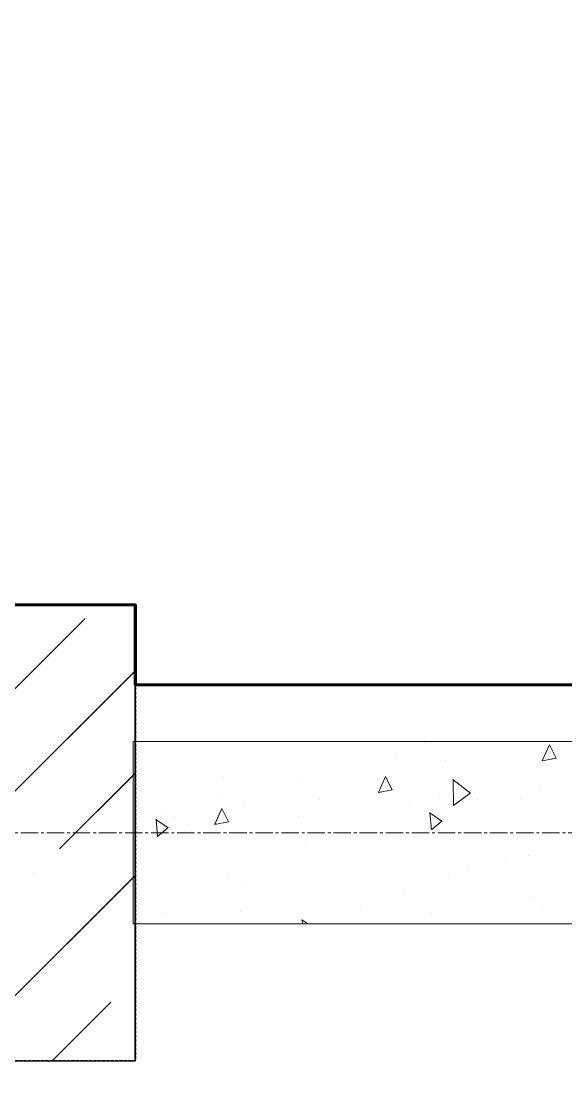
# Model space of a CAD drawing. Header units: millimetres. Extents: x 470010 to 1231400, y -134005 to 421770.
# Drawn here: x 673148 to 673745, y -5379 to -4221 of the extents above; entities that cross this region are included whole.
import ezdxf
from ezdxf.enums import TextEntityAlignment as Align

# ---------------------------------------------------------------- set-up
doc = ezdxf.new("R2010")
doc.units = ezdxf.units.MM
doc.linetypes.add('CENTER2', pattern=[28.575, 19.05, -3.175, 3.175, -3.175])
doc.linetypes.add('HIDDEN2', pattern=[4.7625, 3.175, -1.5875])
doc.layers.get('Defpoints').update_dxf_attribs({"color": 140})
for name, color, linetype, lineweight in [('0) шп потолок', 3, 'Continuous', 60), ('АР_Колонны', 70, 'Continuous', 30), ('АР_Стены ЖБ', 7, 'Continuous', 35), ('АР_Стены ПЕНОблок', 52, 'Continuous', 20), ('АР_Штриховка', 8, 'Continuous', 0)]:
    doc.layers.add(name, color=color, linetype=linetype, lineweight=lineweight)
doc.layers.add('РД_Оси_100', color=7, linetype='Continuous', lineweight=0, true_color=0x525252)
doc.styles.add('style1', font='ARIALN.TTF')

# ---------------------------------------------------------------- blocks, each defined once
blk = doc.blocks.new('СОШ_2200_АР_ОСИ_М100_28.05.24')
at = {"layer": 'РД_Оси_100', "color": 251, "linetype": 'CENTER2', "true_color": 0x636466}
blk.add_line((-5954.958, 88500), (119910, 88500), dxfattribs=at)
blk = doc.blocks.new('A$C9108343f')
at = {"layer": '0) шп потолок'}
for points in [[(7555, 95417.4), (7555, 95505), (7255, 95505)], [(22255.1, 95417.4), (7555, 95417.4)]]:
    blk.add_lwpolyline(points, dxfattribs=at)
at = {"layer": 'АР_Колонны', "color": 18, "linetype": 'HIDDEN2', "lineweight": 25, "true_color": 0x000000}
for p, q in [((7055, 95505), (7555, 95505)), ((7555, 95505), (7555, 95005)), ((7555, 95005), (7055, 95005))]:
    blk.add_line(p, q, dxfattribs=at)
at = {"layer": 'АР_Колонны', "color": 18, "linetype": 'Continuous', "lineweight": 15, "true_color": 0x000000}
for p, q in [((7555, 95505), (7055, 95505)), ((7555, 95505), (7055, 95505)), ((7555, 95005), (7555, 95505)), ((7555, 95005), (7555, 95505)), ((7055, 95005), (7555, 95005)), ((7055, 95005), (7555, 95005))]:
    blk.add_line(p, q, dxfattribs=at)
at = {"layer": 'АР_Стены ЖБ', "color": 18, "linetype": 'Continuous', "lineweight": 30, "true_color": 0x000000}
for p, q in [((7555, 95505), (7055, 95505)), ((7555, 95005), (7555, 95505)), ((7055, 95005), (7555, 95005))]:
    blk.add_line(p, q, dxfattribs=at)
at = {"layer": 'АР_Стены ПЕНОблок', "color": 18, "linetype": 'Continuous', "lineweight": 20, "true_color": 0x000000}
for p, q in [((7552.7, 95355), (7552.7, 95155)), ((8305, 95355), (7552.7, 95355)), ((7552.7, 95155), (8305, 95155))]:
    blk.add_line(p, q, dxfattribs=at)
at = {"layer": 'АР_Штриховка', "color": 18, "linetype": 'Continuous', "lineweight": 5, "true_color": 0x000000}
for p, q in [((7359.6, 95349.7), (7499.9, 95490)), ((7127.2, 95005), (7555, 95432.8)), ((7471.9, 95237.5), (7555, 95320.5)), ((7351.7, 95005), (7555, 95208.3)), ((7443.8, 95209.4), (7443.8, 95209.4)), ((7463.9, 95005), (7528, 95069.1))]:
    blk.add_line(p, q, dxfattribs=at)
at = {"layer": 'АР_Штриховка', "color": 18, "linetype": 'Continuous', "lineweight": 0, "true_color": 0x000000}
for p, q in [((7872.2, 95353.9), (7872.2, 95353.9)), ((8001, 95334.1), (8008.8, 95351.5)), ((8016.1, 95336.9), (8008.8, 95351.4)), ((7841.7, 95337.2), (7841.7, 95337.2)), ((7894.9, 95334.5), (7894.9, 95334.5)), ((8001.1, 95334), (8016.1, 95336.9)), ((7651.1, 95314.5), (7651.1, 95314.5)), ((7735.4, 95313.6), (7735.4, 95313.6)), ((7821.5, 95299.2), (7829.3, 95316.6)), ((7836.5, 95302), (7829.3, 95316.5)), ((7922.2, 95298.4), (7903.1, 95313.5)), ((7903.8, 95285), (7903.2, 95313.5)), ((7821.6, 95299.1), (7836.5, 95302)), ((7888.6, 95297.7), (7888.6, 95297.7)), ((7903.6, 95285), (7922.1, 95298.5)), ((7998.5, 95302.3), (7998.5, 95302.3)), ((7648.3, 95294.3), (7648.3, 95294.3)), ((7674.7, 95288.4), (7674.7, 95288.4)), ((7757.1, 95292), (7757.1, 95292)), ((7929.8, 95291.9), (7929.8, 95291.9)), ((7977.6, 95293.4), (7977.6, 95293.4)), ((7586.3, 95280.6), (7586.3, 95280.6)), ((7642, 95264.3), (7649.7, 95281.7)), ((7657, 95267.1), (7649.8, 95281.6)), ((7733.8, 95273.3), (7733.8, 95273.3)), ((7855.9, 95283.6), (7855.9, 95283.6)), ((7891, 95267.8), (7877.7, 95277)), ((7879.5, 95258.3), (7877.9, 95277.3)), ((7590.9, 95260.5), (7577.6, 95269.6)), ((7579.4, 95250.9), (7577.7, 95269.9)), ((7598.2, 95270.7), (7598.2, 95270.7)), ((7612.1, 95263.6), (7612.1, 95263.6)), ((7642.1, 95264.2), (7657, 95267.1)), ((7879.5, 95258.3), (7891.2, 95268.1)), ((7579.4, 95250.9), (7591.1, 95260.7)), ((7793, 95251.7), (7793, 95251.7)), ((7741.8, 95245.4), (7741.8, 95245.4)), ((7987.5, 95229.9), (7987.5, 95229.9)), ((7918.5, 95216.4), (7918.5, 95216.4)), ((7960.5, 95224.2), (7960.5, 95224.2)), ((7655.8, 95208.8), (7655.8, 95208.8)), ((7898.5, 95210.5), (7898.5, 95210.5)), ((7674.7, 95196.4), (7674.7, 95196.4)), ((7850.6, 95189.7), (7850.6, 95189.7)), ((7988.3, 95183.1), (7988.3, 95183.1)), ((7670.4, 95169.2), (7670.4, 95169.2)), ((7801.8, 95175), (7801.8, 95175)), ((8001.1, 95175.3), (8001.1, 95175.3)), ((7587.9, 95165.6), (7587.9, 95165.6)), ((7744.1, 95155), (7737.6, 95159.5)), ((7738.2, 95155), (7737.8, 95159.7)), ((7879.4, 95165.5), (7879.4, 95165.5)), ((7757.4, 95155.3), (7757.4, 95155.3))]:
    blk.add_line(p, q, dxfattribs=at)
at = {"layer": 'РД_Оси_100'}
blk.add_blockref('СОШ_2200_АР_ОСИ_М100_28.05.24', (7155, 6755), dxfattribs=at)
at = {"layer": 'Defpoints', "color": 18, "true_color": 0x000000, "style": 'style1'}
for p in [(143949.3, 316089.1), (143975, 281639.5), (143890.4, 273244.7), (143840, 264276.8), (143967.8, 254892.4), (12252, 104178.1), (12382.6, 96023.1)]:
    blk.add_attdef('АР-ПОМЕЩЕНИЕ:НАИМЕНОВАНИЕ', text='', height=100, dxfattribs=at).set_placement(p, align=Align.MIDDLE)
at = {"layer": 'Defpoints', "color": 18, "true_color": 0x000000, "style": 'style1', "flags": 8}
for p in [(143951.3, 279099.1), (143848.3, 269251.1), (143875.3, 260094.2), (144049.7, 250824.7), (163419.3, 238153.4), (155897.5, 237966), (183037.2, 237966), (143342.9, 237876.2)]:
    blk.add_attdef('АР-ПОМЕЩЕНИЕ:НАИМЕНОВАНИЕ', text='', height=100, dxfattribs=at).set_placement(p, align=Align.MIDDLE)

msp = doc.modelspace()

# ---------------------------------------------------------------- hatches: boundary and pattern name
at = {"layer": '0) шп потолок'}
h = msp.add_hatch(dxfattribs=at)
h.set_pattern_fill('ANSI31', color=3, scale=333)
h.paths.add_polyline_path([(692573.57, -5368.49), (692340.917, -5368.49), (692340.917, -4949.182), (692340.917, -4948.816), (692557.589, -4948.816), (692557.589, -3260.628), (692340.917, -3260.628), (692340.917, -2811.242), (691447.991, -2811.242), (691423.57, -2835.663), (691423.57, -3061.242), (690923.57, -3061.242), (690923.57, -2811.242), (685723.57, -2811.242), (685723.57, -3061.242), (685223.57, -3061.242), (685223.57, -2811.242), (679436.899, -2811.242), (679423.57, -2824.571), (679423.57, -3061.242), (678923.57, -3061.242), (678923.57, -2811.242), (674843.57, -2811.242), (674843.57, -3131.242), (672973.57, -3131.242), (672973.57, -4861.242), (673273.57, -4861.242), (673273.57, -4948.816), (678973.57, -4948.816), (678973.57, -4911.242), (679373.57, -4911.242), (685273.57, -4937.019), (685273.57, -4911.242), (685673.57, -4911.242), (687973.686, -4948.816), (687973.686, -5011.242), (687973.944, -5011.242), (687973.944, -8731.242), (690973.57, -8731.242), (690973.57, -6211.242), (692573.57, -6211.242)])

# ---------------------------------------------------------------- linework, layer by layer
for points in [[(673273.57, -4948.816), (673273.57, -4861.242), (672973.57, -4861.242)], [(687973.686, -4948.816), (673273.57, -4948.816)]]:
    msp.add_lwpolyline(points, dxfattribs=at)
at = {"layer": 'АР_Колонны', "color": 18, "linetype": 'HIDDEN2', "lineweight": 25, "true_color": 0x000000}
for p, q in [((672773.57, -4861.242), (673273.57, -4861.242)), ((673273.57, -4861.242), (673273.57, -5361.242)), ((673273.57, -5361.242), (672773.57, -5361.242))]:
    msp.add_line(p, q, dxfattribs=at)
at = {"layer": 'АР_Колонны', "color": 18, "linetype": 'Continuous', "lineweight": 15, "true_color": 0x000000}
for p, q in [((673273.57, -4861.242), (672773.57, -4861.242)), ((673273.57, -4861.242), (672773.57, -4861.242)), ((673273.57, -5361.242), (673273.57, -4861.242)), ((673273.57, -5361.242), (673273.57, -4861.242)), ((672773.57, -5361.242), (673273.57, -5361.242)), ((672773.57, -5361.242), (673273.57, -5361.242))]:
    msp.add_line(p, q, dxfattribs=at)
at = {"layer": 'АР_Стены ЖБ', "color": 18, "linetype": 'Continuous', "lineweight": 30, "true_color": 0x000000}
for p, q in [((673273.57, -4861.242), (672773.57, -4861.242)), ((673273.57, -5361.242), (673273.57, -4861.242)), ((672773.57, -5361.242), (673273.57, -5361.242))]:
    msp.add_line(p, q, dxfattribs=at)
at = {"layer": 'АР_Стены ПЕНОблок', "color": 18, "linetype": 'Continuous', "lineweight": 20, "true_color": 0x000000}
for p, q in [((673271.358, -5011.242), (673271.358, -5211.242)), ((674023.569, -5011.242), (673271.358, -5011.242)), ((673271.358, -5211.242), (674023.569, -5211.242))]:
    msp.add_line(p, q, dxfattribs=at)
at = {"layer": 'АР_Штриховка', "color": 18, "linetype": 'Continuous', "lineweight": 5, "true_color": 0x000000}
for p, q in [((673078.236, -5016.536), (673218.553, -4876.22)), ((672845.783, -5361.242), (673273.57, -4933.456)), ((673190.489, -5128.789), (673273.57, -5045.709)), ((673070.29, -5361.242), (673273.57, -5157.962)), ((673182.543, -5361.242), (673246.616, -5297.169))]:
    msp.add_line(p, q, dxfattribs=at)
at = {"layer": 'АР_Штриховка', "color": 18, "linetype": 'Continuous', "lineweight": 0, "true_color": 0x000000}
for p, q in [((673719.648, -5032.13), (673727.397, -5014.727)), ((673734.667, -5029.375), (673727.456, -5014.88)), ((673719.706, -5032.284), (673734.666, -5029.376)), ((673540.128, -5067.025), (673547.877, -5049.622)), ((673555.147, -5064.27), (673547.936, -5049.775)), ((673640.771, -5067.824), (673621.73, -5052.751)), ((673622.363, -5081.266), (673621.772, -5052.698)), ((673540.186, -5067.18), (673555.146, -5064.272)), ((673622.253, -5081.227), (673640.703, -5067.731)), ((673360.608, -5101.92), (673368.357, -5084.517)), ((673375.627, -5099.165), (673368.416, -5084.67)), ((673609.615, -5098.407), (673596.28, -5089.225)), ((673598.125, -5107.918), (673596.465, -5088.94)), ((673309.502, -5105.782), (673296.167, -5096.601)), ((673298.012, -5115.294), (673296.352, -5096.317)), ((673298.018, -5115.301), (673309.693, -5105.505)), ((673360.666, -5102.075), (673375.626, -5099.167)), ((673598.131, -5107.925), (673609.806, -5098.129)), ((673462.669, -5211.242), (673456.186, -5206.778)), ((673456.786, -5211.242), (673456.37, -5206.493))]:
    msp.add_line(p, q, dxfattribs=at)

# ---------------------------------------------------------------- block references
msp.add_blockref('A$C9108343f', (665718.612, -100366.242))
at = {"layer": 'РД_Оси_100'}
msp.add_blockref('СОШ_2200_АР_ОСИ_М100_28.05.24', (672873.57, -93611.242), dxfattribs=at)

doc.saveas('drawing.dxf')
